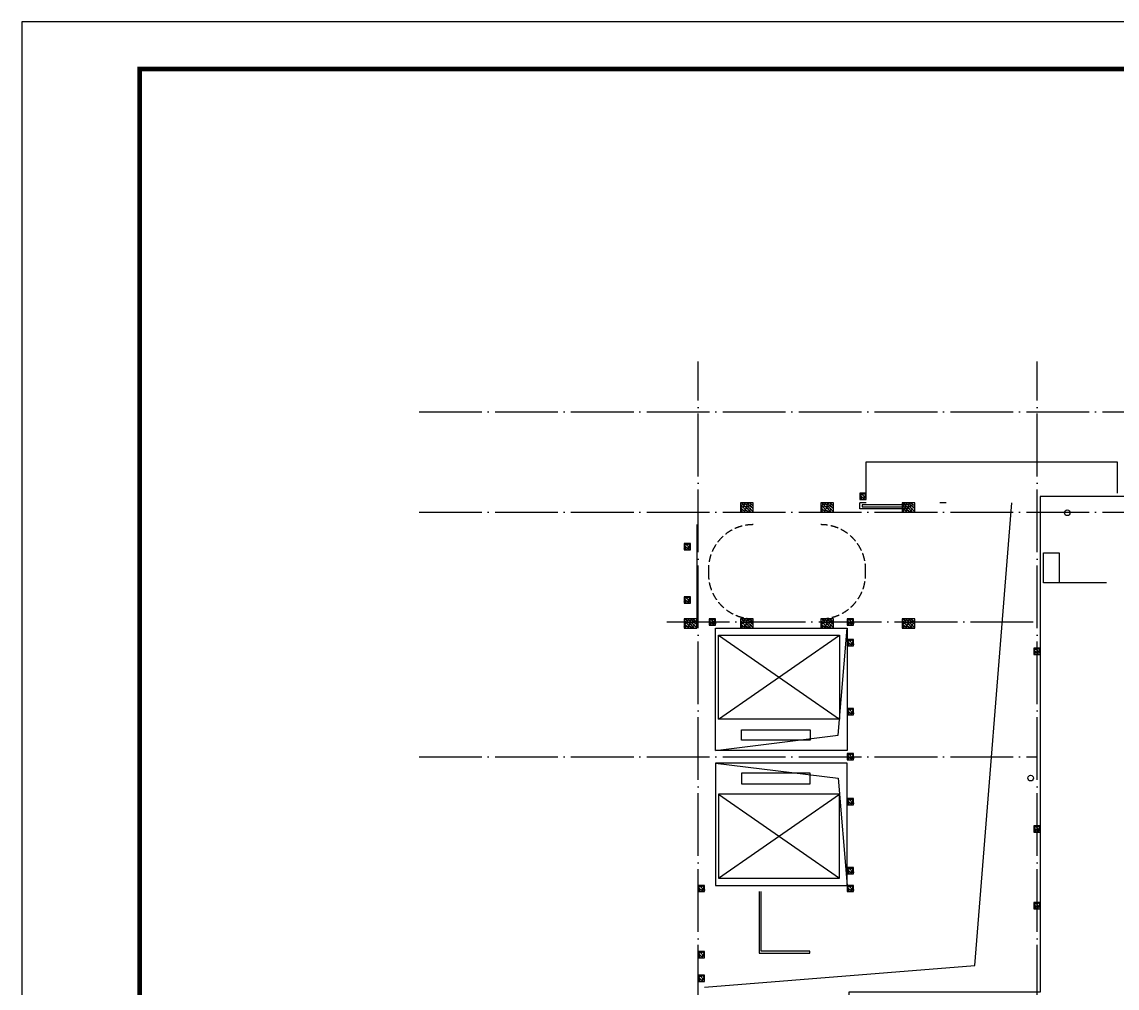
# Model space of a CAD drawing. Extents: x 6843040 to 15500510, y -6507076 to -4940511.
# Drawn here: x 7825557 to 7860465, y -5505677 to -5474873 of the extents above; entities that cross this region are included whole.
import ezdxf

# ---------------------------------------------------------------- set-up
doc = ezdxf.new("R2010")
doc.units = 0
doc.header["$LTSCALE"] = 1000
doc.header["$MEASUREMENT"] = 0
for name, pattern in [('CENTER2', [1.125, 0.75, -0.125, 0.125, -0.125]), ('DASH', [0.35, 0.25, -0.1]), ('DOTE', [2.42, 2, -0.2, 0.02, -0.2])]:
    doc.linetypes.add(name, pattern=pattern)
doc.layers.add('-有效面积', color=6, linetype='Continuous', plot=False)
for name, color, linetype in [('COLUMN', 10, 'Continuous'), ('DOTE', 8, 'DOTE'), ('E_LINE_6', 11, 'Continuous'), ('EVTR', 2, 'Continuous'), ('FLOOR', 9, 'Continuous'), ('plan-1', 40, 'Continuous'), ('plan3', 6, 'Continuous'), ('PUB_HATCH', 8, 'Continuous'), ('PUB_TITLE', 4, 'Continuous'), ('RAIL', 163, 'Continuous'), ('VPIPE-消防', 1, 'Continuous'), ('VPIPE-雨水', 4, 'Continuous'), ('建筑细线', 5, 'Continuous'), ('看线', 8, 'Continuous')]:
    doc.layers.add(name, color=color, linetype=linetype)

# ---------------------------------------------------------------- blocks, each defined once
blk = doc.blocks.new('3k')
blk.add_lwpolyline([(7858115, -5421160), (7858615, -5421160), (7858615, -5422110), (7858115, -5422110)], close=True)
at = {"color": 2, "linetype": 'CENTER2', "ltscale": 5}
blk.add_lwpolyline([(7910757, -5422110), (7858115, -5422110)], dxfattribs=at)
blk = doc.blocks.new('1夹层GZ')
at = {"layer": 'PUB_HATCH'}
h = blk.add_hatch(dxfattribs=at)
h.set_pattern_fill('钢筋混凝土', color=256, scale=25, angle=90, style=0)
h.set_pattern_definition([(134.999998, (-1437225.307, -203571.964), (-44.194175, -44.194172), []), (140, (-1437225.3, -203571.96), (15.68804, 179.315045), [18.75, -206.25]), (85, (-1437225.3, -203571.96), (-188.048035, -34.68783), [15, -165]), (190.4514, (-1437224, -203557.02), (-172.35988, 144.62735), [15.93505, -175.28553]), (136.1842, (-1437275.3, -203571.96), (41.37976, 266.81026), [28.125, -309.375]), (186.6356, (-1437271.86, -203549.73), (-243.52946, 233.66568), [23.90257, -262.92825]), (81.1842, (-1437275.3, -203571.96), (-243.52964, 233.6655), [22.5, -247.5]), (111, (-1437262.8, -203546.96), (100.65473, 149.22676), [18.75, -206.25]), (56, (-1437262.8, -203546.96), (-181.28751, 60.82884), [15, -165]), (161.4514, (-1437254.42, -203534.53), (-80.63262, 210.05566), [15.93505, -175.28553]), (127.499998, (-1437225.307, -203571.964), (-83.223463, 3.039967), [0, -163, 0, -167.5, 0, -165.625]), (97.499998, (-1437225.31, -203571.96), (-98.602926, 65.767388), [0, -95.5, 0, -159.25, 0, -63.125]), (57.499998, (-1437225.31, -203627.714), (5.638722, 133.455609), [0, -62.5, 0, -195, 0, -258.75]), (47.499998, (-1437225.31, -203652.71), (-25.02624, 145.796543), [0, -81.25, 0, -129.5, 0, -183.75])])
edge = h.paths.add_edge_path()
edge.add_line((-1130809, 63910), (-1131009, 63910))
edge.add_line((-1130809, 63910), (-1130809, 64110))
edge.add_line((-1130809, 64110), (-1131009, 64110))
edge.add_line((-1131009, 64110), (-1131009, 63910))
h = blk.add_hatch(dxfattribs=at)
h.set_pattern_fill('钢筋混凝土', color=256, scale=25, angle=90, style=0)
h.set_pattern_definition([(134.999998, (-1441025.3, -203971.964), (-44.194175, -44.194172), []), (140, (-1441025.3, -203971.96), (15.68804, 179.315045), [18.75, -206.25]), (85, (-1441025.3, -203971.96), (-188.048035, -34.68783), [15, -165]), (190.4514, (-1441024, -203957.02), (-172.35988, 144.62735), [15.93505, -175.28553]), (136.1842, (-1441075.3, -203971.96), (41.37976, 266.81026), [28.125, -309.375]), (186.6356, (-1441071.85, -203949.73), (-243.52946, 233.66568), [23.90257, -262.92825]), (81.1842, (-1441075.3, -203971.96), (-243.52964, 233.6655), [22.5, -247.5]), (111, (-1441062.8, -203946.96), (100.65473, 149.22676), [18.75, -206.25]), (56, (-1441062.8, -203946.96), (-181.28751, 60.82884), [15, -165]), (161.4514, (-1441054.41, -203934.53), (-80.63262, 210.05566), [15.93505, -175.28553]), (127.499998, (-1441025.3, -203971.964), (-83.223463, 3.039967), [0, -163, 0, -167.5, 0, -165.625]), (97.499998, (-1441025.3, -203971.96), (-98.602926, 65.767388), [0, -95.5, 0, -159.25, 0, -63.125]), (57.499998, (-1441025.3, -204027.714), (5.638722, 133.455609), [0, -62.5, 0, -195, 0, -258.75]), (47.499998, (-1441025.3, -204052.71), (-25.02624, 145.796543), [0, -81.25, 0, -129.5, 0, -183.75])])
edge = h.paths.add_edge_path()
edge.add_line((-1134409, 63510), (-1134809, 63510))
edge.add_line((-1134409, 63510), (-1134409, 63810))
edge.add_line((-1134409, 63810), (-1134809, 63810))
edge.add_line((-1134809, 63810), (-1134809, 63510))
h = blk.add_hatch(dxfattribs=at)
h.set_pattern_fill('钢筋混凝土', color=256, scale=25, angle=90, style=0)
h.set_pattern_definition([(134.999998, (-1438465.3, -203971.964), (-44.194175, -44.194172), []), (140, (-1438465.3, -203971.96), (15.68804, 179.315045), [18.75, -206.25]), (85, (-1438465.3, -203971.96), (-188.048035, -34.68783), [15, -165]), (190.4514, (-1438464, -203957.02), (-172.35988, 144.62735), [15.93505, -175.28553]), (136.1842, (-1438515.3, -203971.96), (41.37976, 266.81026), [28.125, -309.375]), (186.6356, (-1438511.85, -203949.73), (-243.52946, 233.66568), [23.90257, -262.92825]), (81.1842, (-1438515.3, -203971.96), (-243.52964, 233.6655), [22.5, -247.5]), (111, (-1438502.8, -203946.96), (100.65473, 149.22676), [18.75, -206.25]), (56, (-1438502.8, -203946.96), (-181.28751, 60.82884), [15, -165]), (161.4514, (-1438494.41, -203934.53), (-80.63262, 210.05566), [15.93505, -175.28553]), (127.499998, (-1438465.3, -203971.964), (-83.223463, 3.039967), [0, -163, 0, -167.5, 0, -165.625]), (97.499998, (-1438465.3, -203971.96), (-98.602926, 65.767388), [0, -95.5, 0, -159.25, 0, -63.125]), (57.499998, (-1438465.3, -204027.714), (5.638722, 133.455609), [0, -62.5, 0, -195, 0, -258.75]), (47.499998, (-1438465.3, -204052.71), (-25.02624, 145.796543), [0, -81.25, 0, -129.5, 0, -183.75])])
edge = h.paths.add_edge_path()
edge.add_line((-1131849, 63510), (-1132249, 63510))
edge.add_line((-1131849, 63510), (-1131849, 63810))
edge.add_line((-1131849, 63810), (-1132249, 63810))
edge.add_line((-1132249, 63810), (-1132249, 63510))
h = blk.add_hatch(dxfattribs=at)
h.set_pattern_fill('钢筋混凝土', color=256, scale=25, angle=90, style=0)
h.set_pattern_definition([(134.999998, (-1435875.3, -203971.964), (-44.194175, -44.194172), []), (140, (-1435875.3, -203971.96), (15.68804, 179.315045), [18.75, -206.25]), (85, (-1435875.3, -203971.96), (-188.048035, -34.68783), [15, -165]), (190.4514, (-1435874, -203957.02), (-172.35988, 144.62735), [15.93505, -175.28553]), (136.1842, (-1435925.3, -203971.96), (41.37976, 266.81026), [28.125, -309.375]), (186.6356, (-1435921.85, -203949.73), (-243.52946, 233.66568), [23.90257, -262.92825]), (81.1842, (-1435925.3, -203971.96), (-243.52964, 233.6655), [22.5, -247.5]), (111, (-1435912.8, -203946.96), (100.65473, 149.22676), [18.75, -206.25]), (56, (-1435912.8, -203946.96), (-181.28751, 60.82884), [15, -165]), (161.4514, (-1435904.42, -203934.53), (-80.63262, 210.05566), [15.93505, -175.28553]), (127.499998, (-1435875.3, -203971.964), (-83.223463, 3.039967), [0, -163, 0, -167.5, 0, -165.625]), (97.499998, (-1435875.3, -203971.96), (-98.602926, 65.767388), [0, -95.5, 0, -159.25, 0, -63.125]), (57.499998, (-1435875.3, -204027.714), (5.638722, 133.455609), [0, -62.5, 0, -195, 0, -258.75]), (47.499998, (-1435875.3, -204052.71), (-25.02624, 145.796543), [0, -81.25, 0, -129.5, 0, -183.75])])
edge = h.paths.add_edge_path()
edge.add_line((-1129259, 63510), (-1129659, 63510))
edge.add_line((-1129259, 63510), (-1129259, 63810))
edge.add_line((-1129259, 63810), (-1129659, 63810))
edge.add_line((-1129659, 63810), (-1129659, 63510))
h = blk.add_hatch(dxfattribs=at)
h.set_pattern_fill('钢筋混凝土', color=256, scale=25, angle=90, style=0)
h.set_pattern_definition([(134.999998, (-1442825.3, -205171.964), (-44.194175, -44.194172), []), (140, (-1442825.3, -205171.96), (15.68804, 179.315045), [18.75, -206.25]), (85, (-1442825.3, -205171.96), (-188.048035, -34.68783), [15, -165]), (190.4514, (-1442824, -205157.02), (-172.35988, 144.62735), [15.93505, -175.28553]), (136.1842, (-1442875.3, -205171.96), (41.37976, 266.81026), [28.125, -309.375]), (186.6356, (-1442871.85, -205149.73), (-243.52946, 233.66568), [23.90257, -262.92825]), (81.1842, (-1442875.3, -205171.96), (-243.52964, 233.6655), [22.5, -247.5]), (111, (-1442862.8, -205146.96), (100.65473, 149.22676), [18.75, -206.25]), (56, (-1442862.8, -205146.96), (-181.28751, 60.82884), [15, -165]), (161.4514, (-1442854.42, -205134.53), (-80.63262, 210.05566), [15.93505, -175.28553]), (127.499998, (-1442825.3, -205171.964), (-83.223463, 3.039967), [0, -163, 0, -167.5, 0, -165.625]), (97.499998, (-1442825.3, -205171.96), (-98.602926, 65.767388), [0, -95.5, 0, -159.25, 0, -63.125]), (57.499998, (-1442825.3, -205227.714), (5.638722, 133.455609), [0, -62.5, 0, -195, 0, -258.75]), (47.499998, (-1442825.3, -205252.71), (-25.02624, 145.796543), [0, -81.25, 0, -129.5, 0, -183.75])])
edge = h.paths.add_edge_path()
edge.add_line((-1136409, 62310), (-1136609, 62310))
edge.add_line((-1136409, 62310), (-1136409, 62510))
edge.add_line((-1136409, 62510), (-1136609, 62510))
edge.add_line((-1136609, 62510), (-1136609, 62310))
h = blk.add_hatch(dxfattribs=at)
h.set_pattern_fill('钢筋混凝土', color=256, scale=25, angle=90, style=0)
h.set_pattern_definition([(134.999998, (-1442825.307, -206871.964), (-44.194175, -44.194172), []), (140, (-1442825.3, -206871.96), (15.68804, 179.315045), [18.75, -206.25]), (85, (-1442825.3, -206871.96), (-188.048035, -34.68783), [15, -165]), (190.4514, (-1442824, -206857.02), (-172.35988, 144.62735), [15.93505, -175.28553]), (136.1842, (-1442875.3, -206871.96), (41.37976, 266.81026), [28.125, -309.375]), (186.6356, (-1442871.86, -206849.73), (-243.52946, 233.66568), [23.90257, -262.92825]), (81.1842, (-1442875.3, -206871.96), (-243.52964, 233.6655), [22.5, -247.5]), (111, (-1442862.8, -206846.96), (100.65473, 149.22676), [18.75, -206.25]), (56, (-1442862.8, -206846.96), (-181.28751, 60.82884), [15, -165]), (161.4514, (-1442854.42, -206834.53), (-80.63262, 210.05566), [15.93505, -175.28553]), (127.499998, (-1442825.307, -206871.964), (-83.223463, 3.039967), [0, -163, 0, -167.5, 0, -165.625]), (97.499998, (-1442825.31, -206871.96), (-98.602926, 65.767388), [0, -95.5, 0, -159.25, 0, -63.125]), (57.499998, (-1442825.31, -206927.714), (5.638722, 133.455609), [0, -62.5, 0, -195, 0, -258.75]), (47.499998, (-1442825.31, -206952.71), (-25.02624, 145.796543), [0, -81.25, 0, -129.5, 0, -183.75])])
edge = h.paths.add_edge_path()
edge.add_line((-1136409, 60610), (-1136609, 60610))
edge.add_line((-1136409, 60610), (-1136409, 60810))
edge.add_line((-1136409, 60810), (-1136609, 60810))
edge.add_line((-1136609, 60810), (-1136609, 60610))
h = blk.add_hatch(dxfattribs=at)
h.set_pattern_fill('钢筋混凝土', color=256, scale=25, angle=90, style=0)
h.set_pattern_definition([(134.999998, (-1442825.307, -207671.964), (-44.194175, -44.194172), []), (140, (-1442825.3, -207671.96), (15.68804, 179.315045), [18.75, -206.25]), (85, (-1442825.3, -207671.96), (-188.048035, -34.68783), [15, -165]), (190.4514, (-1442824, -207657.02), (-172.35988, 144.62735), [15.93505, -175.28553]), (136.1842, (-1442875.3, -207671.96), (41.37976, 266.81026), [28.125, -309.375]), (186.6356, (-1442871.86, -207649.73), (-243.52946, 233.66568), [23.90257, -262.92825]), (81.1842, (-1442875.3, -207671.96), (-243.52964, 233.6655), [22.5, -247.5]), (111, (-1442862.8, -207646.96), (100.65473, 149.22676), [18.75, -206.25]), (56, (-1442862.8, -207646.96), (-181.28751, 60.82884), [15, -165]), (161.4514, (-1442854.42, -207634.53), (-80.63262, 210.05566), [15.93505, -175.28553]), (127.499998, (-1442825.307, -207671.964), (-83.223463, 3.039967), [0, -163, 0, -167.5, 0, -165.625]), (97.499998, (-1442825.31, -207671.96), (-98.602926, 65.767388), [0, -95.5, 0, -159.25, 0, -63.125]), (57.499998, (-1442825.31, -207727.714), (5.638722, 133.455609), [0, -62.5, 0, -195, 0, -258.75]), (47.499998, (-1442825.31, -207752.71), (-25.02624, 145.796543), [0, -81.25, 0, -129.5, 0, -183.75])])
edge = h.paths.add_edge_path()
edge.add_line((-1136209, 59810), (-1136609, 59810))
edge.add_line((-1136209, 59810), (-1136209, 60110))
edge.add_line((-1136209, 60110), (-1136609, 60110))
edge.add_line((-1136609, 60110), (-1136609, 59810))
h = blk.add_hatch(dxfattribs=at)
h.set_pattern_fill('钢筋混凝土', color=256, scale=25, angle=90, style=0)
h.set_pattern_definition([(134.999998, (-1442025.307, -207572.364), (-44.194175, -44.194172), []), (140, (-1442025.3, -207572.36), (15.68804, 179.315045), [18.75, -206.25]), (85, (-1442025.3, -207572.36), (-188.048035, -34.68783), [15, -165]), (190.4514, (-1442024, -207557.42), (-172.35988, 144.62735), [15.93505, -175.28553]), (136.1842, (-1442075.3, -207572.36), (41.37976, 266.81026), [28.125, -309.375]), (186.6356, (-1442071.86, -207550.13), (-243.52946, 233.66568), [23.90257, -262.92825]), (81.1842, (-1442075.3, -207572.36), (-243.52964, 233.6655), [22.5, -247.5]), (111, (-1442062.8, -207547.36), (100.65473, 149.22676), [18.75, -206.25]), (56, (-1442062.8, -207547.36), (-181.28751, 60.82884), [15, -165]), (161.4514, (-1442054.42, -207534.93), (-80.63262, 210.05566), [15.93505, -175.28553]), (127.499998, (-1442025.307, -207572.364), (-83.223463, 3.039967), [0, -163, 0, -167.5, 0, -165.625]), (97.499998, (-1442025.31, -207572.36), (-98.602926, 65.767388), [0, -95.5, 0, -159.25, 0, -63.125]), (57.499998, (-1442025.31, -207628.114), (5.638722, 133.455609), [0, -62.5, 0, -195, 0, -258.75]), (47.499998, (-1442025.31, -207653.11), (-25.02624, 145.796543), [0, -81.25, 0, -129.5, 0, -183.75])])
edge = h.paths.add_edge_path()
edge.add_line((-1135609, 59909), (-1135809, 59909))
edge.add_line((-1135609, 59909), (-1135609, 60109))
edge.add_line((-1135609, 60109), (-1135809, 60109))
edge.add_line((-1135809, 60109), (-1135809, 59909))
h = blk.add_hatch(dxfattribs=at)
h.set_pattern_fill('钢筋混凝土', color=256, scale=25, angle=90, style=0)
h.set_pattern_definition([(134.999998, (-1441025.3, -207671.964), (-44.194175, -44.194172), []), (140, (-1441025.3, -207671.96), (15.68804, 179.315045), [18.75, -206.25]), (85, (-1441025.3, -207671.96), (-188.048035, -34.68783), [15, -165]), (190.4514, (-1441024, -207657.02), (-172.35988, 144.62735), [15.93505, -175.28553]), (136.1842, (-1441075.3, -207671.96), (41.37976, 266.81026), [28.125, -309.375]), (186.6356, (-1441071.85, -207649.73), (-243.52946, 233.66568), [23.90257, -262.92825]), (81.1842, (-1441075.3, -207671.96), (-243.52964, 233.6655), [22.5, -247.5]), (111, (-1441062.8, -207646.96), (100.65473, 149.22676), [18.75, -206.25]), (56, (-1441062.8, -207646.96), (-181.28751, 60.82884), [15, -165]), (161.4514, (-1441054.42, -207634.53), (-80.63262, 210.05566), [15.93505, -175.28553]), (127.499998, (-1441025.3, -207671.964), (-83.223463, 3.039967), [0, -163, 0, -167.5, 0, -165.625]), (97.499998, (-1441025.3, -207671.96), (-98.602926, 65.767388), [0, -95.5, 0, -159.25, 0, -63.125]), (57.499998, (-1441025.3, -207727.714), (5.638722, 133.455609), [0, -62.5, 0, -195, 0, -258.75]), (47.499998, (-1441025.3, -207752.71), (-25.02624, 145.796543), [0, -81.25, 0, -129.5, 0, -183.75])])
edge = h.paths.add_edge_path()
edge.add_line((-1134409, 59810), (-1134809, 59810))
edge.add_line((-1134409, 59810), (-1134409, 60110))
edge.add_line((-1134409, 60110), (-1134809, 60110))
edge.add_line((-1134809, 60110), (-1134809, 59810))
h = blk.add_hatch(dxfattribs=at)
h.set_pattern_fill('钢筋混凝土', color=256, scale=25, angle=90, style=0)
h.set_pattern_definition([(134.999998, (-1438465.3, -207671.964), (-44.194175, -44.194172), []), (140, (-1438465.3, -207671.96), (15.68804, 179.315045), [18.75, -206.25]), (85, (-1438465.3, -207671.96), (-188.048035, -34.68783), [15, -165]), (190.4514, (-1438464, -207657.02), (-172.35988, 144.62735), [15.93505, -175.28553]), (136.1842, (-1438515.3, -207671.96), (41.37976, 266.81026), [28.125, -309.375]), (186.6356, (-1438511.85, -207649.73), (-243.52946, 233.66568), [23.90257, -262.92825]), (81.1842, (-1438515.3, -207671.96), (-243.52964, 233.6655), [22.5, -247.5]), (111, (-1438502.8, -207646.96), (100.65473, 149.22676), [18.75, -206.25]), (56, (-1438502.8, -207646.96), (-181.28751, 60.82884), [15, -165]), (161.4514, (-1438494.42, -207634.53), (-80.63262, 210.05566), [15.93505, -175.28553]), (127.499998, (-1438465.3, -207671.964), (-83.223463, 3.039967), [0, -163, 0, -167.5, 0, -165.625]), (97.499998, (-1438465.3, -207671.96), (-98.602926, 65.767388), [0, -95.5, 0, -159.25, 0, -63.125]), (57.499998, (-1438465.3, -207727.714), (5.638722, 133.455609), [0, -62.5, 0, -195, 0, -258.75]), (47.499998, (-1438465.3, -207752.71), (-25.02624, 145.796543), [0, -81.25, 0, -129.5, 0, -183.75])])
edge = h.paths.add_edge_path()
edge.add_line((-1131849, 59810), (-1132249, 59810))
edge.add_line((-1131849, 59810), (-1131849, 60110))
edge.add_line((-1131849, 60110), (-1132249, 60110))
edge.add_line((-1132249, 60110), (-1132249, 59810))
h = blk.add_hatch(dxfattribs=at)
h.set_pattern_fill('钢筋混凝土', color=256, scale=25, angle=90, style=0)
h.set_pattern_definition([(134.999998, (-1437625.307, -207571.964), (-44.194175, -44.194172), []), (140, (-1437625.3, -207571.96), (15.68804, 179.315045), [18.75, -206.25]), (85, (-1437625.3, -207571.96), (-188.048035, -34.68783), [15, -165]), (190.4514, (-1437624, -207557.02), (-172.35988, 144.62735), [15.93505, -175.28553]), (136.1842, (-1437675.3, -207571.96), (41.37976, 266.81026), [28.125, -309.375]), (186.6356, (-1437671.86, -207549.73), (-243.52946, 233.66568), [23.90257, -262.92825]), (81.1842, (-1437675.3, -207571.96), (-243.52964, 233.6655), [22.5, -247.5]), (111, (-1437662.8, -207546.96), (100.65473, 149.22676), [18.75, -206.25]), (56, (-1437662.8, -207546.96), (-181.28751, 60.82884), [15, -165]), (161.4514, (-1437654.42, -207534.53), (-80.63262, 210.05566), [15.93505, -175.28553]), (127.499998, (-1437625.307, -207571.964), (-83.223463, 3.039967), [0, -163, 0, -167.5, 0, -165.625]), (97.499998, (-1437625.31, -207571.96), (-98.602926, 65.767388), [0, -95.5, 0, -159.25, 0, -63.125]), (57.499998, (-1437625.31, -207627.714), (5.638722, 133.455609), [0, -62.5, 0, -195, 0, -258.75]), (47.499998, (-1437625.31, -207652.71), (-25.02624, 145.796543), [0, -81.25, 0, -129.5, 0, -183.75])])
edge = h.paths.add_edge_path()
edge.add_line((-1131209, 59910), (-1131409, 59910))
edge.add_line((-1131209, 59910), (-1131209, 60110))
edge.add_line((-1131209, 60110), (-1131409, 60110))
edge.add_line((-1131409, 60110), (-1131409, 59910))
h = blk.add_hatch(dxfattribs=at)
h.set_pattern_fill('钢筋混凝土', color=256, scale=25, angle=90, style=0)
h.set_pattern_definition([(134.999998, (-1435875.3, -207671.964), (-44.194175, -44.194172), []), (140, (-1435875.3, -207671.96), (15.68804, 179.315045), [18.75, -206.25]), (85, (-1435875.3, -207671.96), (-188.048035, -34.68783), [15, -165]), (190.4514, (-1435874, -207657.02), (-172.35988, 144.62735), [15.93505, -175.28553]), (136.1842, (-1435925.3, -207671.96), (41.37976, 266.81026), [28.125, -309.375]), (186.6356, (-1435921.85, -207649.73), (-243.52946, 233.66568), [23.90257, -262.92825]), (81.1842, (-1435925.3, -207671.96), (-243.52964, 233.6655), [22.5, -247.5]), (111, (-1435912.8, -207646.96), (100.65473, 149.22676), [18.75, -206.25]), (56, (-1435912.8, -207646.96), (-181.28751, 60.82884), [15, -165]), (161.4514, (-1435904.42, -207634.53), (-80.63262, 210.05566), [15.93505, -175.28553]), (127.499998, (-1435875.3, -207671.964), (-83.223463, 3.039967), [0, -163, 0, -167.5, 0, -165.625]), (97.499998, (-1435875.3, -207671.96), (-98.602926, 65.767388), [0, -95.5, 0, -159.25, 0, -63.125]), (57.499998, (-1435875.3, -207727.714), (5.638722, 133.455609), [0, -62.5, 0, -195, 0, -258.75]), (47.499998, (-1435875.3, -207752.71), (-25.02624, 145.796543), [0, -81.25, 0, -129.5, 0, -183.75])])
edge = h.paths.add_edge_path()
edge.add_line((-1129259, 59810), (-1129659, 59810))
edge.add_line((-1129259, 59810), (-1129259, 60110))
edge.add_line((-1129259, 60110), (-1129659, 60110))
edge.add_line((-1129659, 60110), (-1129659, 59810))
h = blk.add_hatch(dxfattribs=at)
h.set_pattern_fill('钢筋混凝土', color=256, scale=25, angle=90, style=0)
h.set_pattern_definition([(134.999998, (-1437625.307, -208236.964), (-44.194175, -44.194172), []), (140, (-1437625.3, -208236.96), (15.68804, 179.315045), [18.75, -206.25]), (85, (-1437625.3, -208236.96), (-188.048035, -34.68783), [15, -165]), (190.4514, (-1437624, -208222.02), (-172.35988, 144.62735), [15.93505, -175.28553]), (136.1842, (-1437675.3, -208236.96), (41.37976, 266.81026), [28.125, -309.375]), (186.6356, (-1437671.86, -208214.73), (-243.52946, 233.66568), [23.90257, -262.92825]), (81.1842, (-1437675.3, -208236.96), (-243.52964, 233.6655), [22.5, -247.5]), (111, (-1437662.8, -208211.96), (100.65473, 149.22676), [18.75, -206.25]), (56, (-1437662.8, -208211.96), (-181.28751, 60.82884), [15, -165]), (161.4514, (-1437654.42, -208199.53), (-80.63262, 210.05566), [15.93505, -175.28553]), (127.499998, (-1437625.307, -208236.964), (-83.223463, 3.039967), [0, -163, 0, -167.5, 0, -165.625]), (97.499998, (-1437625.31, -208236.96), (-98.602926, 65.767388), [0, -95.5, 0, -159.25, 0, -63.125]), (57.499998, (-1437625.31, -208292.714), (5.638722, 133.455609), [0, -62.5, 0, -195, 0, -258.75]), (47.499998, (-1437625.31, -208317.71), (-25.02624, 145.796543), [0, -81.25, 0, -129.5, 0, -183.75])])
edge = h.paths.add_edge_path()
edge.add_line((-1131209, 59245), (-1131409, 59245))
edge.add_line((-1131209, 59245), (-1131209, 59445))
edge.add_line((-1131209, 59445), (-1131409, 59445))
edge.add_line((-1131409, 59445), (-1131409, 59245))
h = blk.add_hatch(dxfattribs=at)
h.set_pattern_fill('钢筋混凝土', color=256, scale=25, angle=90, style=0)
h.set_pattern_definition([(134.999998, (-1431675.3, -208509.8), (-44.194175, -44.194172), []), (140, (-1431675.3, -208509.8), (15.68804, 179.315045), [18.75, -206.25]), (85, (-1431675.3, -208509.8), (-188.048035, -34.68783), [15, -165]), (190.4514, (-1431674, -208494.86), (-172.35988, 144.62735), [15.93505, -175.28553]), (136.1842, (-1431725.3, -208509.8), (41.37976, 266.81026), [28.125, -309.375]), (186.6356, (-1431721.85, -208487.57), (-243.52946, 233.66568), [23.90257, -262.92825]), (81.1842, (-1431725.3, -208509.8), (-243.52964, 233.6655), [22.5, -247.5]), (111, (-1431712.8, -208484.8), (100.65473, 149.22676), [18.75, -206.25]), (56, (-1431712.8, -208484.8), (-181.28751, 60.82884), [15, -165]), (161.4514, (-1431704.41, -208472.37), (-80.63262, 210.05566), [15.93505, -175.28553]), (127.499998, (-1431675.3, -208509.8), (-83.223463, 3.039967), [0, -163, 0, -167.5, 0, -165.625]), (97.499998, (-1431675.3, -208509.8), (-98.602926, 65.767388), [0, -95.5, 0, -159.25, 0, -63.125]), (57.499998, (-1431675.3, -208565.55), (5.638722, 133.455609), [0, -62.5, 0, -195, 0, -258.75]), (47.499998, (-1431675.3, -208590.55), (-25.02624, 145.796543), [0, -81.25, 0, -129.5, 0, -183.75])])
edge = h.paths.add_edge_path()
edge.add_line((-1125259, 58972), (-1125459, 58972))
edge.add_line((-1125259, 58972), (-1125259, 59172))
edge.add_line((-1125259, 59172), (-1125459, 59172))
edge.add_line((-1125459, 59172), (-1125459, 58972))
h = blk.add_hatch(dxfattribs=at)
h.set_pattern_fill('钢筋混凝土', color=256, scale=25, angle=90, style=0)
h.set_pattern_definition([(134.999998, (-1437625.307, -210436.964), (-44.194175, -44.194172), []), (140, (-1437625.3, -210436.96), (15.68804, 179.315045), [18.75, -206.25]), (85, (-1437625.3, -210436.96), (-188.048035, -34.68783), [15, -165]), (190.4514, (-1437624, -210422.02), (-172.35988, 144.62735), [15.93505, -175.28553]), (136.1842, (-1437675.3, -210436.96), (41.37976, 266.81026), [28.125, -309.375]), (186.6356, (-1437671.86, -210414.73), (-243.52946, 233.66568), [23.90257, -262.92825]), (81.1842, (-1437675.3, -210436.96), (-243.52964, 233.6655), [22.5, -247.5]), (111, (-1437662.8, -210411.96), (100.65473, 149.22676), [18.75, -206.25]), (56, (-1437662.8, -210411.96), (-181.28751, 60.82884), [15, -165]), (161.4514, (-1437654.42, -210399.53), (-80.63262, 210.05566), [15.93505, -175.28553]), (127.499998, (-1437625.307, -210436.964), (-83.223463, 3.039967), [0, -163, 0, -167.5, 0, -165.625]), (97.499998, (-1437625.31, -210436.96), (-98.602926, 65.767388), [0, -95.5, 0, -159.25, 0, -63.125]), (57.499998, (-1437625.31, -210492.714), (5.638722, 133.455609), [0, -62.5, 0, -195, 0, -258.75]), (47.499998, (-1437625.31, -210517.71), (-25.02624, 145.796543), [0, -81.25, 0, -129.5, 0, -183.75])])
edge = h.paths.add_edge_path()
edge.add_line((-1131209, 57045), (-1131409, 57045))
edge.add_line((-1131209, 57045), (-1131209, 57245))
edge.add_line((-1131209, 57245), (-1131409, 57245))
edge.add_line((-1131409, 57245), (-1131409, 57045))
h = blk.add_hatch(dxfattribs=at)
h.set_pattern_fill('钢筋混凝土', color=256, scale=25, angle=90, style=0)
h.set_pattern_definition([(134.999998, (-1437625.307, -211871.765), (-44.194175, -44.194172), []), (140, (-1437625.3, -211871.76), (15.68804, 179.315045), [18.75, -206.25]), (85, (-1437625.3, -211871.76), (-188.048035, -34.68783), [15, -165]), (190.4514, (-1437624, -211856.82), (-172.35988, 144.62735), [15.93505, -175.28553]), (136.1842, (-1437675.3, -211871.76), (41.37976, 266.81026), [28.125, -309.375]), (186.6356, (-1437671.86, -211849.53), (-243.52946, 233.66568), [23.90257, -262.92825]), (81.1842, (-1437675.3, -211871.76), (-243.52964, 233.6655), [22.5, -247.5]), (111, (-1437662.8, -211846.76), (100.65473, 149.22676), [18.75, -206.25]), (56, (-1437662.8, -211846.76), (-181.28751, 60.82884), [15, -165]), (161.4514, (-1437654.42, -211834.33), (-80.63262, 210.05566), [15.93505, -175.28553]), (127.499998, (-1437625.307, -211871.765), (-83.223463, 3.039967), [0, -163, 0, -167.5, 0, -165.625]), (97.499998, (-1437625.31, -211871.765), (-98.602926, 65.767388), [0, -95.5, 0, -159.25, 0, -63.125]), (57.499998, (-1437625.31, -211927.515), (5.638722, 133.455609), [0, -62.5, 0, -195, 0, -258.75]), (47.499998, (-1437625.31, -211952.51), (-25.02624, 145.796543), [0, -81.25, 0, -129.5, 0, -183.75])])
edge = h.paths.add_edge_path()
edge.add_line((-1131209, 55610), (-1131409, 55610))
edge.add_line((-1131209, 55610), (-1131209, 55810))
edge.add_line((-1131209, 55810), (-1131409, 55810))
edge.add_line((-1131409, 55810), (-1131409, 55610))
h = blk.add_hatch(dxfattribs=at)
h.set_pattern_fill('钢筋混凝土', color=256, scale=25, angle=90, style=0)
h.set_pattern_definition([(134.999998, (-1437625.307, -213306.564), (-44.194175, -44.194172), []), (140, (-1437625.3, -213306.56), (15.68804, 179.315045), [18.75, -206.25]), (85, (-1437625.3, -213306.56), (-188.048035, -34.68783), [15, -165]), (190.4514, (-1437624, -213291.62), (-172.35988, 144.62735), [15.93505, -175.28553]), (136.1842, (-1437675.3, -213306.56), (41.37976, 266.81026), [28.125, -309.375]), (186.6356, (-1437671.86, -213284.33), (-243.52946, 233.66568), [23.90257, -262.92825]), (81.1842, (-1437675.3, -213306.56), (-243.52964, 233.6655), [22.5, -247.5]), (111, (-1437662.8, -213281.56), (100.65473, 149.22676), [18.75, -206.25]), (56, (-1437662.8, -213281.56), (-181.28751, 60.82884), [15, -165]), (161.4514, (-1437654.42, -213269.13), (-80.63262, 210.05566), [15.93505, -175.28553]), (127.499998, (-1437625.307, -213306.564), (-83.223463, 3.039967), [0, -163, 0, -167.5, 0, -165.625]), (97.499998, (-1437625.31, -213306.56), (-98.602926, 65.767388), [0, -95.5, 0, -159.25, 0, -63.125]), (57.499998, (-1437625.31, -213362.314), (5.638722, 133.455609), [0, -62.5, 0, -195, 0, -258.75]), (47.499998, (-1437625.31, -213387.31), (-25.02624, 145.796543), [0, -81.25, 0, -129.5, 0, -183.75])])
edge = h.paths.add_edge_path()
edge.add_line((-1131209, 54175), (-1131409, 54175))
edge.add_line((-1131209, 54175), (-1131209, 54375))
edge.add_line((-1131209, 54375), (-1131409, 54375))
edge.add_line((-1131409, 54375), (-1131409, 54175))
h = blk.add_hatch(dxfattribs=at)
h.set_pattern_fill('钢筋混凝土', color=256, scale=25, angle=90, style=0)
h.set_pattern_definition([(134.999998, (-1431675.3, -214171.964), (-44.194175, -44.194172), []), (140, (-1431675.3, -214171.96), (15.68804, 179.315045), [18.75, -206.25]), (85, (-1431675.3, -214171.96), (-188.048035, -34.68783), [15, -165]), (190.4514, (-1431674, -214157.02), (-172.35988, 144.62735), [15.93505, -175.28553]), (136.1842, (-1431725.3, -214171.96), (41.37976, 266.81026), [28.125, -309.375]), (186.6356, (-1431721.85, -214149.73), (-243.52946, 233.66568), [23.90257, -262.92825]), (81.1842, (-1431725.3, -214171.96), (-243.52964, 233.6655), [22.5, -247.5]), (111, (-1431712.8, -214146.96), (100.65473, 149.22676), [18.75, -206.25]), (56, (-1431712.8, -214146.96), (-181.28751, 60.82884), [15, -165]), (161.4514, (-1431704.41, -214134.53), (-80.63262, 210.05566), [15.93505, -175.28553]), (127.499998, (-1431675.3, -214171.964), (-83.223463, 3.039967), [0, -163, 0, -167.5, 0, -165.625]), (97.499998, (-1431675.3, -214171.96), (-98.602926, 65.767388), [0, -95.5, 0, -159.25, 0, -63.125]), (57.499998, (-1431675.3, -214227.714), (5.638722, 133.455609), [0, -62.5, 0, -195, 0, -258.75]), (47.499998, (-1431675.3, -214252.71), (-25.02624, 145.796543), [0, -81.25, 0, -129.5, 0, -183.75])])
edge = h.paths.add_edge_path()
edge.add_line((-1125259, 53310), (-1125459, 53310))
edge.add_line((-1125259, 53310), (-1125259, 53510))
edge.add_line((-1125259, 53510), (-1125459, 53510))
edge.add_line((-1125459, 53510), (-1125459, 53310))
h = blk.add_hatch(dxfattribs=at)
h.set_pattern_fill('钢筋混凝土', color=256, scale=25, angle=90, style=0)
h.set_pattern_definition([(134.999998, (-1437625.307, -215506.564), (-44.194175, -44.194172), []), (140, (-1437625.3, -215506.56), (15.68804, 179.315045), [18.75, -206.25]), (85, (-1437625.3, -215506.56), (-188.048035, -34.68783), [15, -165]), (190.4514, (-1437624, -215491.62), (-172.35988, 144.62735), [15.93505, -175.28553]), (136.1842, (-1437675.3, -215506.56), (41.37976, 266.81026), [28.125, -309.375]), (186.6356, (-1437671.86, -215484.33), (-243.52946, 233.66568), [23.90257, -262.92825]), (81.1842, (-1437675.3, -215506.56), (-243.52964, 233.6655), [22.5, -247.5]), (111, (-1437662.8, -215481.56), (100.65473, 149.22676), [18.75, -206.25]), (56, (-1437662.8, -215481.56), (-181.28751, 60.82884), [15, -165]), (161.4514, (-1437654.42, -215469.13), (-80.63262, 210.05566), [15.93505, -175.28553]), (127.499998, (-1437625.307, -215506.564), (-83.223463, 3.039967), [0, -163, 0, -167.5, 0, -165.625]), (97.499998, (-1437625.31, -215506.56), (-98.602926, 65.767388), [0, -95.5, 0, -159.25, 0, -63.125]), (57.499998, (-1437625.31, -215562.314), (5.638722, 133.455609), [0, -62.5, 0, -195, 0, -258.75]), (47.499998, (-1437625.31, -215587.31), (-25.02624, 145.796543), [0, -81.25, 0, -129.5, 0, -183.75])])
edge = h.paths.add_edge_path()
edge.add_line((-1131209, 51975), (-1131409, 51975))
edge.add_line((-1131209, 51975), (-1131209, 52175))
edge.add_line((-1131209, 52175), (-1131409, 52175))
edge.add_line((-1131409, 52175), (-1131409, 51975))
h = blk.add_hatch(dxfattribs=at)
h.set_pattern_fill('钢筋混凝土', color=256, scale=25, angle=90, style=0)
h.set_pattern_definition([(134.999998, (-1442375.3, -216071.964), (-44.194175, -44.194172), []), (140, (-1442375.3, -216071.96), (15.68804, 179.315045), [18.75, -206.25]), (85, (-1442375.3, -216071.96), (-188.048035, -34.68783), [15, -165]), (190.4514, (-1442374, -216057.02), (-172.35988, 144.62735), [15.93505, -175.28553]), (136.1842, (-1442425.3, -216071.96), (41.37976, 266.81026), [28.125, -309.375]), (186.6356, (-1442421.85, -216049.73), (-243.52946, 233.66568), [23.90257, -262.92825]), (81.1842, (-1442425.3, -216071.96), (-243.52964, 233.6655), [22.5, -247.5]), (111, (-1442412.8, -216046.96), (100.65473, 149.22676), [18.75, -206.25]), (56, (-1442412.8, -216046.96), (-181.28751, 60.82884), [15, -165]), (161.4514, (-1442404.42, -216034.53), (-80.63262, 210.05566), [15.93505, -175.28553]), (127.499998, (-1442375.3, -216071.964), (-83.223463, 3.039967), [0, -163, 0, -167.5, 0, -165.625]), (97.499998, (-1442375.3, -216071.96), (-98.602926, 65.767388), [0, -95.5, 0, -159.25, 0, -63.125]), (57.499998, (-1442375.3, -216127.714), (5.638722, 133.455609), [0, -62.5, 0, -195, 0, -258.75]), (47.499998, (-1442375.3, -216152.71), (-25.02624, 145.796543), [0, -81.25, 0, -129.5, 0, -183.75])])
edge = h.paths.add_edge_path()
edge.add_line((-1135959, 51410), (-1136159, 51410))
edge.add_line((-1135959, 51410), (-1135959, 51610))
edge.add_line((-1135959, 51610), (-1136159, 51610))
edge.add_line((-1136159, 51610), (-1136159, 51410))
h = blk.add_hatch(dxfattribs=at)
h.set_pattern_fill('钢筋混凝土', color=256, scale=25, angle=90, style=0)
h.set_pattern_definition([(134.999998, (-1437625.307, -216071.564), (-44.194175, -44.194172), []), (140, (-1437625.3, -216071.56), (15.68804, 179.315045), [18.75, -206.25]), (85, (-1437625.3, -216071.56), (-188.048035, -34.68783), [15, -165]), (190.4514, (-1437624, -216056.62), (-172.35988, 144.62735), [15.93505, -175.28553]), (136.1842, (-1437675.3, -216071.56), (41.37976, 266.81026), [28.125, -309.375]), (186.6356, (-1437671.86, -216049.33), (-243.52946, 233.66568), [23.90257, -262.92825]), (81.1842, (-1437675.3, -216071.56), (-243.52964, 233.6655), [22.5, -247.5]), (111, (-1437662.8, -216046.56), (100.65473, 149.22676), [18.75, -206.25]), (56, (-1437662.8, -216046.56), (-181.28751, 60.82884), [15, -165]), (161.4514, (-1437654.42, -216034.13), (-80.63262, 210.05566), [15.93505, -175.28553]), (127.499998, (-1437625.307, -216071.564), (-83.223463, 3.039967), [0, -163, 0, -167.5, 0, -165.625]), (97.499998, (-1437625.31, -216071.56), (-98.602926, 65.767388), [0, -95.5, 0, -159.25, 0, -63.125]), (57.499998, (-1437625.31, -216127.314), (5.638722, 133.455609), [0, -62.5, 0, -195, 0, -258.75]), (47.499998, (-1437625.31, -216152.31), (-25.02624, 145.796543), [0, -81.25, 0, -129.5, 0, -183.75])])
edge = h.paths.add_edge_path()
edge.add_line((-1131209, 51410), (-1131409, 51410))
edge.add_line((-1131209, 51410), (-1131209, 51610))
edge.add_line((-1131209, 51610), (-1131409, 51610))
edge.add_line((-1131409, 51610), (-1131409, 51410))
h = blk.add_hatch(dxfattribs=at)
h.set_pattern_fill('钢筋混凝土', color=256, scale=25, angle=90, style=0)
h.set_pattern_definition([(134.999998, (-1431675.3, -216621.964), (-44.194175, -44.194172), []), (140, (-1431675.3, -216621.96), (15.68804, 179.315045), [18.75, -206.25]), (85, (-1431675.3, -216621.96), (-188.048035, -34.68783), [15, -165]), (190.4514, (-1431674, -216607.02), (-172.35988, 144.62735), [15.93505, -175.28553]), (136.1842, (-1431725.3, -216621.96), (41.37976, 266.81026), [28.125, -309.375]), (186.6356, (-1431721.85, -216599.73), (-243.52946, 233.66568), [23.90257, -262.92825]), (81.1842, (-1431725.3, -216621.96), (-243.52964, 233.6655), [22.5, -247.5]), (111, (-1431712.8, -216596.96), (100.65473, 149.22676), [18.75, -206.25]), (56, (-1431712.8, -216596.96), (-181.28751, 60.82884), [15, -165]), (161.4514, (-1431704.41, -216584.53), (-80.63262, 210.05566), [15.93505, -175.28553]), (127.499998, (-1431675.3, -216621.964), (-83.223463, 3.039967), [0, -163, 0, -167.5, 0, -165.625]), (97.499998, (-1431675.3, -216621.96), (-98.602926, 65.767388), [0, -95.5, 0, -159.25, 0, -63.125]), (57.499998, (-1431675.3, -216677.714), (5.638722, 133.455609), [0, -62.5, 0, -195, 0, -258.75]), (47.499998, (-1431675.3, -216702.71), (-25.02624, 145.796543), [0, -81.25, 0, -129.5, 0, -183.75])])
edge = h.paths.add_edge_path()
edge.add_line((-1125259, 50860), (-1125459, 50860))
edge.add_line((-1125259, 50860), (-1125259, 51060))
edge.add_line((-1125259, 51060), (-1125459, 51060))
edge.add_line((-1125459, 51060), (-1125459, 50860))
h = blk.add_hatch(dxfattribs=at)
h.set_pattern_fill('钢筋混凝土', color=256, scale=25, angle=90, style=0)
h.set_pattern_definition([(134.999998, (-1442375.3, -218181.72), (-44.194175, -44.194172), []), (140, (-1442375.3, -218181.72), (15.68804, 179.315045), [18.75, -206.25]), (85, (-1442375.3, -218181.72), (-188.048035, -34.68783), [15, -165]), (190.4514, (-1442374, -218166.78), (-172.35988, 144.62735), [15.93505, -175.28553]), (136.1842, (-1442425.3, -218181.72), (41.37976, 266.81026), [28.125, -309.375]), (186.6356, (-1442421.85, -218159.48), (-243.52946, 233.66568), [23.90257, -262.92825]), (81.1842, (-1442425.3, -218181.72), (-243.52964, 233.6655), [22.5, -247.5]), (111, (-1442412.8, -218156.72), (100.65473, 149.22676), [18.75, -206.25]), (56, (-1442412.8, -218156.72), (-181.28751, 60.82884), [15, -165]), (161.4514, (-1442404.41, -218144.28), (-80.63262, 210.05566), [15.93505, -175.28553]), (127.499998, (-1442375.3, -218181.72), (-83.223463, 3.039967), [0, -163, 0, -167.5, 0, -165.625]), (97.499998, (-1442375.3, -218181.72), (-98.602926, 65.767388), [0, -95.5, 0, -159.25, 0, -63.125]), (57.499998, (-1442375.3, -218237.47), (5.638722, 133.455609), [0, -62.5, 0, -195, 0, -258.75]), (47.499998, (-1442375.3, -218262.47), (-25.02624, 145.796543), [0, -81.25, 0, -129.5, 0, -183.75])])
edge = h.paths.add_edge_path()
edge.add_line((-1135959, 49300), (-1136159, 49300))
edge.add_line((-1135959, 49300), (-1135959, 49500))
edge.add_line((-1135959, 49500), (-1136159, 49500))
edge.add_line((-1136159, 49500), (-1136159, 49300))
h = blk.add_hatch(dxfattribs=at)
h.set_pattern_fill('钢筋混凝土', color=256, scale=25, angle=90, style=0)
h.set_pattern_definition([(134.999998, (-1442375.3, -218937.02), (-44.194175, -44.194172), []), (140, (-1442375.3, -218937.02), (15.68804, 179.315045), [18.75, -206.25]), (85, (-1442375.3, -218937.02), (-188.048035, -34.68783), [15, -165]), (190.4514, (-1442374, -218922.08), (-172.35988, 144.62735), [15.93505, -175.28553]), (136.1842, (-1442425.3, -218937.02), (41.37976, 266.81026), [28.125, -309.375]), (186.6356, (-1442421.85, -218914.78), (-243.52946, 233.66568), [23.90257, -262.92825]), (81.1842, (-1442425.3, -218937.02), (-243.52964, 233.6655), [22.5, -247.5]), (111, (-1442412.8, -218912.02), (100.65473, 149.22676), [18.75, -206.25]), (56, (-1442412.8, -218912.02), (-181.28751, 60.82884), [15, -165]), (161.4514, (-1442404.41, -218899.58), (-80.63262, 210.05566), [15.93505, -175.28553]), (127.499998, (-1442375.3, -218937.02), (-83.223463, 3.039967), [0, -163, 0, -167.5, 0, -165.625]), (97.499998, (-1442375.3, -218937.02), (-98.602926, 65.767388), [0, -95.5, 0, -159.25, 0, -63.125]), (57.499998, (-1442375.3, -218992.77), (5.638722, 133.455609), [0, -62.5, 0, -195, 0, -258.75]), (47.499998, (-1442375.3, -219017.77), (-25.02624, 145.796543), [0, -81.25, 0, -129.5, 0, -183.75])])
edge = h.paths.add_edge_path()
edge.add_line((-1135959, 48545), (-1136159, 48545))
edge.add_line((-1135959, 48545), (-1135959, 48745))
edge.add_line((-1135959, 48745), (-1136159, 48745))
edge.add_line((-1136159, 48745), (-1136159, 48545))
at = {"layer": 'COLUMN'}
for points in [[(-1131009, 63910), (-1130809, 63910), (-1130809, 64110), (-1131009, 64110)], [(-1134809, 63510), (-1134409, 63510), (-1134409, 63810), (-1134809, 63810)], [(-1132249, 63510), (-1131849, 63510), (-1131849, 63810), (-1132249, 63810)], [(-1129659, 63510), (-1129259, 63510), (-1129259, 63810), (-1129659, 63810)], [(-1136609, 62310), (-1136409, 62310), (-1136409, 62510), (-1136609, 62510)], [(-1136609, 60610), (-1136409, 60610), (-1136409, 60810), (-1136609, 60810)], [(-1136609, 59810), (-1136209, 59810), (-1136209, 60110), (-1136609, 60110)], [(-1135809, 59909), (-1135609, 59909), (-1135609, 60109), (-1135809, 60109)], [(-1134809, 59810), (-1134409, 59810), (-1134409, 60110), (-1134809, 60110)], [(-1132249, 59810), (-1131849, 59810), (-1131849, 60110), (-1132249, 60110)], [(-1131409, 59910), (-1131209, 59910), (-1131209, 60110), (-1131409, 60110)], [(-1129659, 59810), (-1129259, 59810), (-1129259, 60110), (-1129659, 60110)], [(-1131409, 59245), (-1131209, 59245), (-1131209, 59445), (-1131409, 59445)], [(-1125459, 58972), (-1125259, 58972), (-1125259, 59172), (-1125459, 59172)], [(-1131409, 57045), (-1131209, 57045), (-1131209, 57245), (-1131409, 57245)], [(-1131409, 55610), (-1131209, 55610), (-1131209, 55810), (-1131409, 55810)], [(-1131409, 54175), (-1131209, 54175), (-1131209, 54375), (-1131409, 54375)], [(-1125459, 53310), (-1125259, 53310), (-1125259, 53510), (-1125459, 53510)], [(-1131409, 51975), (-1131209, 51975), (-1131209, 52175), (-1131409, 52175)], [(-1136159, 51410), (-1135959, 51410), (-1135959, 51610), (-1136159, 51610)], [(-1131409, 51410), (-1131209, 51410), (-1131209, 51610), (-1131409, 51610)], [(-1125459, 50860), (-1125259, 50860), (-1125259, 51060), (-1125459, 51060)], [(-1136159, 49300), (-1135959, 49300), (-1135959, 49500), (-1136159, 49500)], [(-1136159, 48545), (-1135959, 48545), (-1135959, 48745), (-1136159, 48745)]]:
    blk.add_lwpolyline(points, close=True, dxfattribs=at)
blk = doc.blocks.new('一层夹层排水消防0922')
at = {"layer": 'VPIPE-消防'}
blk.add_circle((7857710, -5498981), 90, dxfattribs=at)
at = {"layer": 'VPIPE-雨水'}
blk.add_circle((7858878, -5490524), 90, dxfattribs=at)

msp = doc.modelspace()

# ---------------------------------------------------------------- linework, layer by layer
at = {"layer": '-有效面积'}
msp.add_lwpolyline([(7854014.9, -5550202), (7879514.9, -5550202), (7879514.9, -5490602), (7866764.9, -5490602), (7866764.9, -5490002), (7858014.9, -5490002), (7858014.9, -5505802), (7851914.9, -5505802), (7851914.9, -5515102), (7847314.9, -5515102), (7847314.9, -5521702), (7851914.9, -5521702), (7851914.9, -5530202), (7847314.9, -5530202), (7847314.9, -5538402), (7851914.9, -5538402), (7851914.9, -5546802), (7854014.9, -5546802)], close=True, dxfattribs=at)
msp.add_lwpolyline([(7852464.9, -5489902), (7852464.9, -5488902), (7860464.9, -5488902), (7860464.9, -5489902)])
at = {"layer": 'DOTE'}
for p, q in [((7847114.9, -5554702), (7847114.9, -5485702.5)), ((7857914.9, -5554702), (7857914.9, -5485702.5)), ((7838217, -5487302), (7977714.9, -5487302)), ((7838217, -5490502), (7977714.9, -5490502)), ((7846114.9, -5494002), (7857914.9, -5494002)), ((7838217, -5498301.8), (7857907.3, -5498301.8))]:
    msp.add_line(p, q, dxfattribs=at)
at = {"layer": 'E_LINE_6'}
for points in [[(7847314.9, -5505652), (7855928.3, -5504952.4), (7857114.9, -5490202)], [(7847664.9, -5498102), (7847664.9, -5494202), (7851864.9, -5494202), (7851864.9, -5498102), (7847664.9, -5498102), (7851576.5, -5497615.7), (7851864.9, -5494202)], [(7847664.9, -5498501.6), (7847664.9, -5502401.6), (7851864.9, -5502401.6), (7851864.9, -5498501.6), (7847664.9, -5498501.6), (7851576.5, -5498987.9), (7851864.9, -5502401.6)]]:
    msp.add_lwpolyline(points, dxfattribs=at)
at = {"layer": 'EVTR'}
for p, q in [((7847764.9, -5497107), (7851614.9, -5494427)), ((7847764.9, -5494427), (7851614.9, -5497107)), ((7847764.9, -5499496.6), (7851614.9, -5502176.6)), ((7847764.9, -5502176.6), (7851614.9, -5499496.6))]:
    msp.add_line(p, q, dxfattribs=at)
for points in [[(7847764.9, -5494427), (7851614.9, -5494427), (7851614.9, -5497107), (7847764.9, -5497107)], [(7848494.9, -5497442), (7850684.9, -5497442), (7850684.9, -5497777), (7848494.9, -5497777)], [(7848494.9, -5499161.6), (7850684.9, -5499161.6), (7850684.9, -5498826.6), (7848494.9, -5498826.6)], [(7847764.9, -5502176.6), (7851614.9, -5502176.6), (7851614.9, -5499496.6), (7847764.9, -5499496.6)]]:
    msp.add_lwpolyline(points, close=True, dxfattribs=at)
at = {"layer": 'FLOOR'}
for points in [[(7852464.9, -5490201.2), (7852264.9, -5490202)], [(7853814.9, -5490402), (7852264.9, -5490402), (7852264.9, -5490202)], [(7855014.9, -5490201.2), (7854814.9, -5490202)], [(7847064.9, -5490902), (7847064.9, -5493902)]]:
    msp.add_lwpolyline(points, dxfattribs=at)
at = {"layer": 'FLOOR', "linetype": 'DASH'}
for points in [[(7848864.9, -5493902, -0.4297216), (7847441.9, -5492402, -0.4297216), (7848864.9, -5490902)], [(7851024.8, -5493902, 0.4297216), (7852447.8, -5492402, 0.4297216), (7851024.8, -5490902)]]:
    msp.add_lwpolyline(points, format="xyb", dxfattribs=at)
at = {"layer": 'PUB_TITLE'}
msp.add_lwpolyline([(7825557, -5601023.4), (8003907, -5601023.4), (8003907, -5474873.4), (7825557, -5474873.4)], close=True, dxfattribs=at)
at = {"layer": 'PUB_TITLE', "const_width": 150}
msp.add_lwpolyline([(7829307, -5599523.4), (8002407, -5599523.4), (8002407, -5476373.4), (7829307, -5476373.4)], close=True, dxfattribs=at)
at = {"layer": 'RAIL'}
msp.add_lwpolyline([(7853814.9, -5490272), (7852334.9, -5490272), (7852334.9, -5490332), (7853814.9, -5490332)], dxfattribs=at)
at = {"layer": '看线'}
msp.add_lwpolyline([(7849054.9, -5502601.6), (7849054.9, -5504562), (7850674.9, -5504562), (7850674.9, -5504502), (7849114.9, -5504502), (7849114.9, -5502601.6)], dxfattribs=at)

# ---------------------------------------------------------------- block references
at = {"layer": 'plan-1'}
msp.add_blockref('一层夹层排水消防0922', (0, 0), dxfattribs=at)
at = {"layer": 'plan3'}
msp.add_blockref('3k', (0, -70641.8), dxfattribs=at)
at = {"layer": '建筑细线'}
msp.add_blockref('1夹层GZ', (8983273.9, -5554011.6), dxfattribs=at)

doc.saveas('drawing.dxf')
